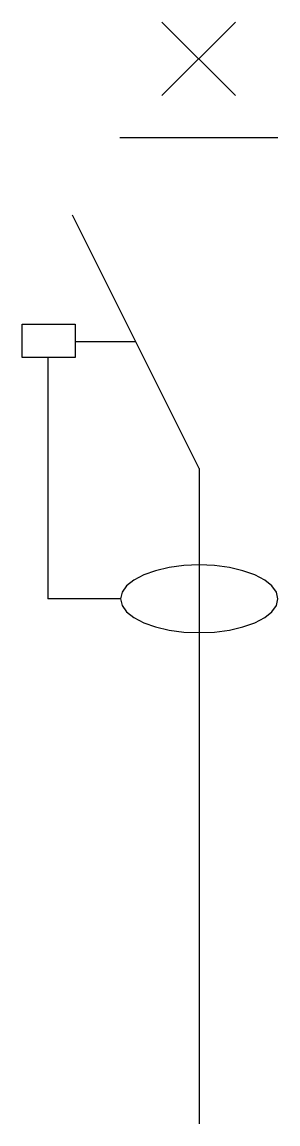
# Model space of a CAD drawing. Extents: x 275.5 to 284.2, y -237 to -199.3.
import ezdxf

# ---------------------------------------------------------------- set-up
doc = ezdxf.new("R2010")
doc.units = 0
doc.header["$MEASUREMENT"] = 0
doc.layers.add('CABLES$ELECT$', color=2, linetype='CONTINUOUS')
doc.layers.add('POTENCIA', color=3, linetype='CONTINUOUS')

# ---------------------------------------------------------------- blocks, each defined once
blk = doc.blocks.new('INTERRUPTOR_DIFERENCIAL')
at = {"layer": 'CABLES$ELECT$', "color": 1}
for p, q in [((277.31, -210.219), (279.372, -210.219)), ((276.375, -210.777), (276.375, -219.035)), ((278.846, -219.035), (276.375, -219.035))]:
    blk.add_line(p, q, dxfattribs=at)
at = {"layer": 'CABLES$ELECT$', "color": 1, "flags": 128}
blk.add_lwpolyline([(278.863, -219.036), (278.915, -219.262), (279.068, -219.48), (279.316, -219.68), (279.651, -219.856), (280.058, -220), (280.523, -220.107), (281.027, -220.173), (281.552, -220.195), (282.076, -220.173), (282.58, -220.107), (283.045, -220), (283.452, -219.856), (283.787, -219.68), (284.035, -219.48), (284.188, -219.262), (284.24, -219.036), (284.188, -218.81), (284.035, -218.593), (283.787, -218.392), (283.452, -218.217), (283.045, -218.073), (282.58, -217.965), (282.076, -217.9), (281.552, -217.877), (281.027, -217.9), (280.523, -217.965), (280.058, -218.073), (279.651, -218.217), (279.316, -218.392), (279.068, -218.593), (278.915, -218.81), (278.863, -219.036)], dxfattribs=at)
at = {"layer": 'POTENCIA'}
for p, q in [((280.274, -201.8), (282.791, -199.283)), ((282.791, -201.8), (280.274, -199.283)), ((278.832, -203.242), (284.232, -203.242)), ((281.552, -214.578), (277.212, -205.899)), ((281.552, -214.578), (281.552, -237.021))]:
    blk.add_line(p, q, dxfattribs=at)
blk.add_lwpolyline([(275.493, -209.63), (277.31, -209.63), (277.31, -210.777), (275.493, -210.777)], close=True, dxfattribs=at)

msp = doc.modelspace()

# ---------------------------------------------------------------- block references
at = {"layer": 'POTENCIA', "color": 0}
msp.add_blockref('INTERRUPTOR_DIFERENCIAL', (0, 0), dxfattribs=at)

doc.saveas('drawing.dxf')
